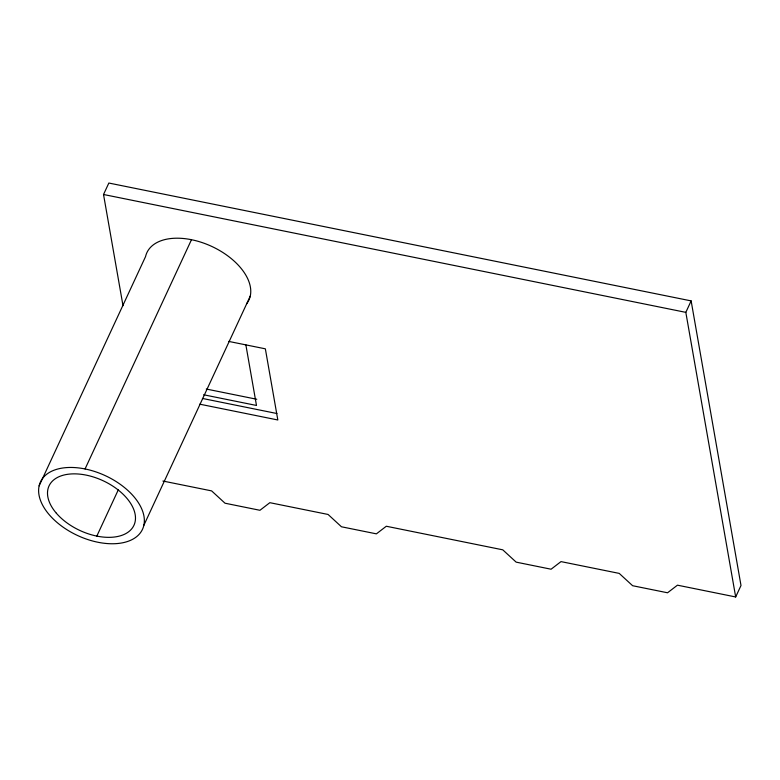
<?xml version="1.0" encoding="UTF-8"?>
<svg xmlns="http://www.w3.org/2000/svg" width="780" height="780" viewBox="0 0 780 780"><rect width="100%" height="100%" fill="white"/><g stroke="black" fill="none" stroke-linecap="round" stroke-linejoin="round"><path stroke-width="1.17" d="M123.006 305.711L103.526 194.493L108.849 183.037L691.139 300.895L741 585.507L735.676 596.963L677.45 585.175L667.553 592.78L632.609 585.712L619.222 573.398L560.995 561.61L551.09 569.215L516.155 562.136L502.759 549.822L386.305 526.246L376.399 533.851L341.465 526.783L328.078 514.459L269.841 502.681L259.945 510.286L225.011 503.207L211.614 490.893L162.893 481.026M39.127 485.862L145.548 256.601A56.248 32.984 24.9 0 1 212.053 246.558A56.248 32.984 24.9 0 1 246.558 303.869M85.059 468.956A56.248 32.984 24.9 0 1 140.147 533.13A56.248 32.984 24.9 0 1 49.237 514.722A56.248 32.984 24.9 0 1 85.059 468.956L191.48 239.704M96.827 536.094L118.336 489.743M143.832 525.35L250.253 296.088M735.676 596.963L685.825 312.361L691.139 300.895M103.526 194.493L685.825 312.361M228.696 341.406L265.356 348.826L277.826 419.981L199.758 404.177M206.271 389.035L256.786 399.262M203.609 394.768L256.483 405.464L245.856 344.819M202.42 398.444L276.939 413.527M56.336 513.191A46.8 27.446 24.9 0 0 131.976 528.508A46.8 27.446 24.9 0 0 86.141 475.108A46.8 27.446 24.9 0 0 56.336 513.191"/></g></svg>
